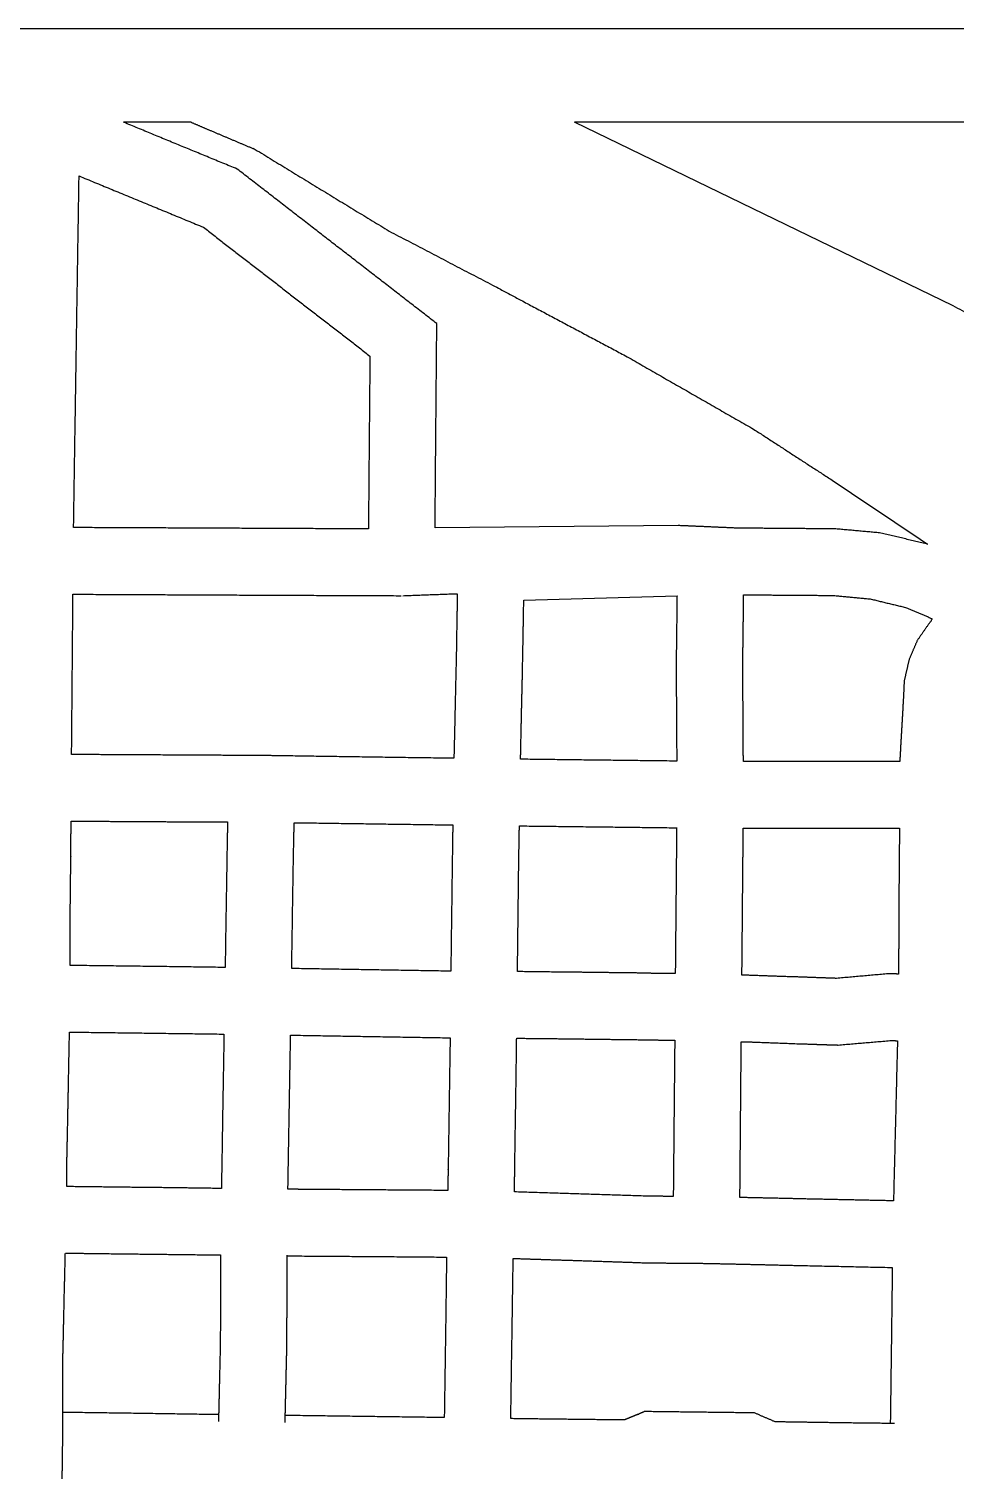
# Model space of a CAD drawing. Header units: millimetres. Extents: x 695 to 1227, y -703 to -486.
# Drawn here: x 1073.5 to 1143, y -594.6 to -486 of the extents above; entities that cross this region are included whole.
import ezdxf

# ---------------------------------------------------------------- set-up
doc = ezdxf.new("R2010")
doc.units = ezdxf.units.MM
doc.layers.add('Laser$Cut', color=1, linetype='Continuous', true_color=0xff0000)
doc.layers.add('Laser$Outline', color=3, linetype='Continuous', true_color=0x00ff00)

msp = doc.modelspace()

# ---------------------------------------------------------------- linework, layer by layer
at = {"layer": 'Laser$Cut'}
for points in [[(1085.69, -492.95), (1080.63, -492.95)], [(1160.31, -492.95), (1114.47, -492.95)], [(1122.23, -523.21), (1104, -523.38)], [(1110.65, -528.81), (1122.15, -528.49)]]:
    msp.add_lwpolyline(points, dxfattribs=at)
at = {"layer": 'Laser$Cut', "lineweight": -3}
msp.add_lwpolyline([(1142.86, -506.73), (1114.47, -492.95)], dxfattribs=at)
for points, degree in [([(1077.52, -491.67), (1077.52, -491.67), (1077.52, -491.67)], 2), ([(1077.52, -491.67), (1077.52, -491.67), (1077.52, -491.67)], 2), ([(1089.15, -496.46), (1084.89, -494.71), (1080.63, -492.95)], 2), ([(1090.34, -494.89), (1095.45, -498.01), (1100.56, -501.12)], 2), ([(1090.5, -494.99), (1090.5, -494.99), (1090.5, -494.99)], 2), ([(1104.13, -508.06), (1096.64, -502.26), (1089.15, -496.46)], 2), ([(1076.88, -523.36), (1077.08, -510.17), (1077.29, -496.98)], 2), ([(1077.29, -496.98), (1077.29, -496.98), (1077.29, -496.98)], 2), ([(1077.29, -496.98), (1081.95, -498.9), (1086.62, -500.83)], 2), ([(1086.62, -500.83), (1092.87, -505.66), (1099.11, -510.49)], 2), ([(1154.04, -512.72), (1148.45, -509.72), (1142.86, -506.73)], 2), ([(1104, -523.38), (1104.06, -515.72), (1104.13, -508.06)], 2), ([(1099.11, -510.49), (1099.05, -516.98), (1099, -523.46)], 2), ([(1118.41, -510.54), (1123.15, -513.26), (1127.9, -515.98)], 2), ([(1127.9, -515.98), (1130.84, -517.89), (1133.78, -519.8)], 2), ([(1133.78, -519.8), (1137.37, -522.21), (1140.95, -524.61)], 2), ([(1099, -523.46), (1087.94, -523.41), (1076.88, -523.36)], 2), ([(1076.88, -523.36), (1076.88, -523.36), (1076.88, -523.36)], 2), ([(1126.59, -523.4), (1124.41, -523.3), (1122.23, -523.21)], 2), ([(1134.06, -523.46), (1130.33, -523.43), (1126.59, -523.4)], 2), ([(1137.45, -523.77), (1135.76, -523.61), (1134.06, -523.46)], 2), ([(1140.95, -524.61), (1139.2, -524.19), (1137.45, -523.77)], 2), ([(1140.95, -524.62), (1140.95, -524.61), (1140.95, -524.61), (1140.95, -524.61)], 3), ([(1140.96, -524.61), (1140.95, -524.61), (1140.95, -524.61)], 2), ([(1076.81, -528.36), (1089.13, -528.42), (1101.46, -528.47)], 2), ([(1101.57, -528.47), (1103.62, -528.39), (1105.66, -528.32)], 2), ([(1110.65, -529.01), (1110.65, -528.91), (1110.65, -528.81)], 2), ([(1110.65, -528.81), (1110.65, -528.81), (1110.65, -528.81)], 2), ([(1122.15, -528.49), (1122.13, -530.03), (1122.11, -531.58)], 2), ([(1127.08, -533.71), (1127.12, -531.05), (1127.15, -528.4)], 2), ([(1127.15, -528.4), (1130.48, -528.43), (1133.82, -528.45)], 2), ([(1133.82, -528.45), (1135.23, -528.58), (1136.64, -528.71)], 2), ([(1136.64, -528.71), (1138, -529.04), (1139.37, -529.37)], 2), ([(1139.37, -529.37), (1140.33, -529.78), (1141.3, -530.2)], 2), ([(1141.08, -530.53), (1140.62, -531.18), (1140.17, -531.84)], 2), ([(1141.08, -530.53), (1141.1, -530.5), (1141.12, -530.47), (1141.14, -530.45)], 3), ([(1122.11, -531.58), (1122.1, -532.63), (1122.08, -533.67)], 2), ([(1140.17, -531.84), (1139.86, -532.56), (1139.56, -533.27)], 2), ([(1139.56, -533.27), (1139.37, -534.08), (1139.19, -534.88)], 2), ([(1127.08, -533.92), (1127.08, -533.81), (1127.08, -533.71)], 2), ([(1127.1, -536.3), (1127.09, -535.11), (1127.08, -533.92)], 2), ([(1139.19, -534.88), (1139.16, -535.63), (1139.12, -536.37)], 2), ([(1139.12, -536.37), (1138.99, -538.64), (1138.86, -540.91)], 2), ([(1122.11, -537.73), (1122.12, -539.3), (1122.13, -540.87)], 2), ([(1122.13, -540.88), (1116.27, -540.81), (1110.41, -540.74)], 2), ([(1122.13, -540.87), (1122.13, -540.88), (1122.13, -540.88)], 2), ([(1138.86, -540.91), (1132.99, -540.91), (1127.13, -540.91)], 2), ([(1076.69, -545.38), (1076.69, -545.38), (1076.7, -545.38)], 2), ([(1088.43, -545.44), (1088.43, -545.45), (1088.43, -545.45)], 2), ([(1093.43, -545.5), (1093.43, -545.5), (1093.43, -545.5)], 2), ([(1093.43, -545.5), (1093.43, -545.5), (1093.43, -545.5)], 2), ([(1093.43, -545.5), (1099.37, -545.58), (1105.32, -545.67)], 2), ([(1105.32, -545.67), (1105.32, -545.9), (1105.32, -546.14)], 2), ([(1110.32, -545.74), (1116.22, -545.81), (1122.12, -545.88)], 2), ([(1122.12, -545.87), (1122.07, -551.35), (1122.02, -556.82)], 2), ([(1122.12, -545.88), (1122.12, -545.88), (1122.12, -545.88)], 2), ([(1127.09, -548.86), (1127.11, -547.38), (1127.12, -545.9)], 2), ([(1127.12, -545.91), (1132.98, -545.91), (1138.84, -545.9)], 2), ([(1138.84, -545.9), (1138.84, -545.9), (1138.84, -545.9)], 2), ([(1127.02, -556.93), (1127.06, -552.89), (1127.09, -548.86)], 2), ([(1076.61, -556.21), (1076.61, -554.66), (1076.62, -553.12)], 2), ([(1088.25, -556.36), (1082.43, -556.28), (1076.61, -556.21)], 2), ([(1105.18, -556.64), (1099.21, -556.54), (1093.24, -556.44)], 2), ([(1114.46, -556.72), (1112.32, -556.7), (1110.18, -556.67)], 2), ([(1119.43, -556.78), (1116.94, -556.75), (1114.46, -556.72)], 2), ([(1120.03, -556.8), (1119.73, -556.79), (1119.43, -556.78)], 2), ([(1120.07, -556.8), (1120.05, -556.8), (1120.03, -556.8)], 2), ([(1121.93, -556.82), (1121, -556.81), (1120.07, -556.8)], 2), ([(1122.02, -556.82), (1121.97, -556.82), (1121.93, -556.82)], 2), ([(1138.12, -556.83), (1136.11, -557), (1134.11, -557.18)], 2), ([(1138.77, -556.86), (1138.44, -556.84), (1138.12, -556.83)], 2), ([(1076.57, -561.21), (1082.36, -561.28), (1088.16, -561.36)], 2), ([(1088.16, -561.36), (1088.06, -567.15), (1087.97, -572.94)], 2), ([(1092.96, -573), (1093.06, -567.22), (1093.16, -561.44)], 2), ([(1093.16, -561.44), (1099.14, -561.54), (1105.12, -561.64)], 2), ([(1105.12, -561.64), (1105.12, -561.64), (1105.13, -561.64)], 2), ([(1110.12, -561.67), (1111.54, -561.69), (1112.97, -561.7)], 2), ([(1112.97, -561.7), (1116.15, -561.74), (1119.33, -561.78)], 2), ([(1119.33, -561.78), (1119.36, -561.78), (1119.39, -561.78)], 2), ([(1119.39, -561.78), (1119.68, -561.79), (1119.98, -561.8)], 2), ([(1121.98, -561.82), (1121.92, -567.68), (1121.87, -573.54)], 2), ([(1126.87, -573.62), (1126.92, -567.77), (1126.97, -561.93)], 2), ([(1134.24, -562.18), (1136.23, -562.01), (1138.23, -561.84)], 2), ([(1138.23, -561.84), (1138.46, -561.85), (1138.69, -561.86)], 2), ([(1138.69, -561.86), (1138.54, -567.86), (1138.39, -573.87)], 2), ([(1076.38, -571.04), (1076.38, -570.67), (1076.39, -570.3)], 2), ([(1093.91, -573.01), (1093.44, -573), (1092.96, -573)], 2), ([(1104.95, -573.09), (1099.43, -573.05), (1093.91, -573.01)], 2), ([(1119.93, -573.52), (1114.94, -573.36), (1109.95, -573.2)], 2), ([(1121.87, -573.54), (1120.9, -573.53), (1119.93, -573.52)], 2), ([(1138.39, -573.87), (1138.39, -573.87), (1138.39, -573.87)], 2), ([(1087.89, -577.93), (1087.89, -577.94), (1087.89, -577.95)], 2), ([(1087.89, -577.95), (1087.9, -578.55), (1087.91, -579.16)], 2), ([(1092.91, -579.14), (1092.9, -578.54), (1092.89, -577.94)], 2), ([(1092.89, -578), (1098.88, -578.04), (1104.86, -578.09)], 2), ([(1104.86, -578.09), (1104.78, -584.11), (1104.69, -590.13)], 2), ([(1109.68, -590.2), (1109.77, -584.2), (1109.86, -578.19)], 2), ([(1119.83, -578.52), (1122.06, -578.54), (1124.28, -578.56)], 2), ([(1124.28, -578.56), (1124.29, -578.56), (1124.3, -578.56)], 2), ([(1138.3, -578.87), (1138.23, -584.72), (1138.15, -590.56)], 2), ([(1087.91, -579.16), (1087.9, -581.95), (1087.88, -584.73)], 2), ([(1092.88, -584.8), (1092.89, -581.97), (1092.91, -579.14)], 2), ([(1087.88, -584.73), (1087.82, -587.32), (1087.76, -589.91)], 2), ([(1092.76, -589.97), (1092.82, -587.38), (1092.88, -584.8)], 2), ([(1076.08, -589.74), (1076.07, -588.04), (1076.06, -586.35)], 2), ([(1076.08, -589.74), (1076.08, -589.74), (1076.08, -589.74)], 2), ([(1087.76, -589.91), (1081.92, -589.82), (1076.08, -589.74)], 2), ([(1076.08, -590.47), (1076.08, -590.11), (1076.08, -589.74)], 2), ([(1087.76, -589.91), (1087.76, -590.17), (1087.75, -590.43)], 2), ([(1087.76, -589.91), (1087.76, -589.91), (1087.76, -589.91)], 2), ([(1119.2, -589.9), (1119.13, -589.92), (1119.07, -589.95)], 2), ([(1119.26, -589.87), (1119.27, -589.87), (1119.28, -589.86), (1119.28, -589.86)], 3), ([(1119.39, -589.82), (1119.34, -589.84), (1119.28, -589.86)], 2), ([(1119.5, -589.77), (1119.44, -589.79), (1119.39, -589.82)], 2), ([(1119.71, -589.68), (1119.61, -589.73), (1119.5, -589.77)], 2), ([(1127.96, -589.78), (1123.84, -589.73), (1119.71, -589.68)], 2), ([(1129.52, -590.45), (1128.74, -590.12), (1127.96, -589.78)], 2), ([(1092.75, -590.51), (1092.75, -590.24), (1092.76, -589.97)], 2), ([(1092.76, -589.97), (1092.76, -589.97), (1092.76, -589.97)], 2), ([(1104.69, -590.13), (1098.73, -590.05), (1092.76, -589.97)], 2), ([(1104.69, -590.13), (1104.69, -590.13), (1104.69, -590.13)], 2), ([(1104.69, -590.13), (1104.69, -590.13), (1104.69, -590.13)], 2), ([(1109.68, -590.21), (1109.68, -590.21), (1109.68, -590.2)], 2), ([(1117.33, -590.3), (1113.5, -590.26), (1109.68, -590.21)], 2), ([(1117, -590.28), (1117, -590.28), (1117, -590.28), (1117, -590.28)], 3), ([(1118.21, -590.31), (1117.77, -590.3), (1117.33, -590.3)], 2), ([(1118.32, -590.26), (1118.26, -590.29), (1118.21, -590.31)], 2), ([(1118.42, -590.22), (1118.37, -590.24), (1118.32, -590.26)], 2), ([(1118.53, -590.17), (1118.48, -590.2), (1118.42, -590.22)], 2), ([(1118.64, -590.13), (1118.59, -590.15), (1118.53, -590.17)], 2), ([(1119.07, -589.95), (1118.85, -590.04), (1118.64, -590.13)], 2), ([(1134.71, -590.53), (1132.12, -590.49), (1129.52, -590.45)], 2), ([(1138.15, -590.57), (1136.43, -590.55), (1134.71, -590.53)], 2), ([(1138.15, -590.56), (1138.15, -590.57), (1138.15, -590.57)], 2), ([(1138.47, -590.58), (1138.31, -590.58), (1138.15, -590.57)], 2), ([(1076.05, -593.3), (1076.05, -593.2), (1076.05, -593.09)], 2), ([(1076.03, -594.28), (1076.03, -594.28), (1076.03, -594.28), (1076.03, -594.28)], 3), ([(1076.03, -594.45), (1076.03, -594.36), (1076.03, -594.28)], 2), ([(1076.03, -594.73), (1076.03, -594.59), (1076.03, -594.45)], 2)]:
    msp.add_open_spline(points, degree=degree, dxfattribs=at)
for points, degree, knots in [([(1085.69, -492.95), (1086.38, -493.24), (1087.07, -493.54), (1088.78, -494.26), (1090.5, -494.99)], 2, [-210.975855, -210.975855, -210.975855, -209.538032, -209.538032, -205.968429, -205.968429, -205.968429]), ([(1100.56, -501.12), (1104.66, -503.26), (1108.75, -505.4), (1113.58, -507.97), (1118.41, -510.54)], 2, [2.402206, 2.402206, 2.402206, 4.804412, 4.804412, 9.608824, 9.608824, 9.608824]), ([(1076.73, -540.39), (1076.77, -535.74), (1076.81, -531.1), (1076.81, -529.73), (1076.81, -528.36)], 2, [102.671744, 102.671744, 102.671744, 107.003335, 107.003335, 108.419108, 108.419108, 108.419108]), ([(1105.66, -528.32), (1105.66, -528.81), (1105.65, -529.3), (1105.62, -530.83), (1105.6, -532.37), (1105.54, -535), (1105.48, -537.63), (1105.45, -539.15), (1105.41, -540.67)], 2, [34.984235, 34.984235, 34.984235, 35.986137, 35.986137, 39.098759, 39.098759, 41.574416, 41.574416, 43.003493, 43.003493, 43.003493]), ([(1110.55, -534.57), (1110.57, -533.51), (1110.59, -532.46), (1110.62, -530.74), (1110.65, -529.01)], 2, [-31.486788, -31.486788, -31.486788, -30.397859, -30.397859, -26.412141, -26.412141, -26.412141]), ([(1141.14, -530.45), (1141.15, -530.44), (1141.16, -530.43), (1141.16, -530.43), (1141.16, -530.43), (1141.18, -530.4), (1141.18, -530.4), (1141.18, -530.4), (1141.21, -530.37), (1141.21, -530.37), (1141.21, -530.37), (1141.23, -530.33), (1141.23, -530.33), (1141.23, -530.33), (1141.25, -530.29), (1141.25, -530.29), (1141.25, -530.29), (1141.27, -530.26), (1141.27, -530.26), (1141.27, -530.26), (1141.29, -530.22), (1141.29, -530.22), (1141.29, -530.21), (1141.29, -530.21), (1141.3, -530.2)], 3, [0, 0, 0, 0, 0.0113536, 0.0113536, 0.0113536, 0.0372819, 0.0372819, 0.0372819, 0.0628667, 0.0628667, 0.0628667, 0.0881517, 0.0881517, 0.0881517, 0.1131816, 0.1131816, 0.1131816, 0.1380031, 0.1380031, 0.1380031, 0.1626636, 0.1626636, 0.1626636, 0.1756875, 0.1756875, 0.1756875, 0.1756875]), ([(1122.08, -533.67), (1122.08, -533.81), (1122.08, -533.94), (1122.1, -535.83), (1122.11, -537.73)], 2, [62.563579, 62.563579, 62.563579, 65.206528, 65.206528, 67.320886, 67.320886, 67.320886]), ([(1110.41, -540.74), (1110.43, -540.1), (1110.44, -539.47), (1110.49, -537.02), (1110.55, -534.57)], 2, [-34.684126, -34.684126, -34.684126, -34.024112, -34.024112, -31.486788, -31.486788, -31.486788]), ([(1127.13, -540.91), (1127.13, -540.58), (1127.12, -540.25), (1127.11, -538.27), (1127.1, -536.3)], 2, [-65.648776, -65.648776, -65.648776, -65.206528, -65.206528, -62.563579, -62.563579, -62.563579]), ([(1105.41, -540.67), (1099.49, -540.59), (1093.57, -540.5), (1092.29, -540.48), (1091, -540.46), (1090.65, -540.46), (1090.29, -540.46), (1089.61, -540.45), (1088.93, -540.45), (1088.62, -540.45), (1088.32, -540.45), (1087.59, -540.44), (1086.87, -540.44), (1083.06, -540.42), (1079.26, -540.4), (1077.99, -540.39), (1076.73, -540.39)], 2, [25.319509, 25.319509, 25.319509, 32.727011, 32.727011, 34.335275, 34.335275, 35.244473, 35.244473, 36.97645, 36.97645, 37.761936, 37.761936, 39.617625, 39.617625, 42.79686, 42.79686, 43.855691, 43.855691, 43.855691]), ([(1076.62, -553.12), (1076.64, -550.8), (1076.67, -548.48), (1076.67, -548.24), (1076.68, -548.01), (1076.68, -546.69), (1076.69, -545.38)], 2, [94.171421, 94.171421, 94.171421, 96.004552, 96.004552, 97.837682, 97.837682, 99.721629, 99.721629, 99.721629]), ([(1076.7, -545.38), (1079.44, -545.4), (1082.18, -545.41), (1084.51, -545.43), (1086.84, -545.44), (1087.17, -545.44), (1087.49, -545.44), (1087.96, -545.44), (1088.43, -545.44)], 2, [-41.798472, -41.798472, -41.798472, -39.617625, -39.617625, -37.761936, -37.761936, -36.97645, -36.97645, -35.824155, -35.824155, -35.824155]), ([(1088.43, -545.45), (1088.4, -546.79), (1088.38, -548.14), (1088.31, -552.25), (1088.25, -556.36)], 2, [-56.766272, -56.766272, -56.766272, -53.462338, -53.462338, -51.385559, -51.385559, -51.385559]), ([(1093.24, -556.44), (1093.31, -552.33), (1093.37, -548.23), (1093.4, -546.86), (1093.43, -545.5)], 2, [51.386025, 51.386025, 51.386025, 53.462338, 53.462338, 56.814645, 56.814645, 56.814645]), ([(1105.32, -546.14), (1105.3, -547.18), (1105.29, -548.22), (1105.23, -552.43), (1105.18, -556.64)], 2, [47.162694, 47.162694, 47.162694, 49.248053, 49.248053, 51.547196, 51.547196, 51.547196]), ([(1110.18, -556.67), (1110.23, -552.48), (1110.28, -548.29), (1110.3, -547.17), (1110.32, -546.06), (1110.32, -545.9), (1110.32, -545.74)], 2, [-44.103128, -44.103128, -44.103128, -41.574416, -41.574416, -39.098759, -39.098759, -38.743112, -38.743112, -38.743112]), ([(1138.84, -545.9), (1138.82, -548.23), (1138.8, -550.57), (1138.8, -551.28), (1138.8, -551.99), (1138.78, -554.43), (1138.77, -556.86)], 2, [-18.841946, -18.841946, -18.841946, -15.431987, -15.431987, -14.592172, -14.592172, -11.717444, -11.717444, -11.717444]), ([(1134.11, -557.18), (1132.72, -557.13), (1131.33, -557.08), (1130.24, -557.05), (1129.14, -557.01), (1128.08, -556.97), (1127.02, -556.93)], 2, [13.729624, 13.729624, 13.729624, 16.010834, 16.010834, 17.028631, 17.028631, 18.015331, 18.015331, 18.015331]), ([(1076.39, -570.3), (1076.41, -569.38), (1076.43, -568.47), (1076.47, -566.43), (1076.51, -564.4), (1076.54, -562.8), (1076.57, -561.21)], 2, [83.172638, 83.172638, 83.172638, 85.005769, 85.005769, 86.838899, 86.838899, 88.427306, 88.427306, 88.427306]), ([(1105.13, -561.64), (1105.06, -565.92), (1105, -570.21), (1104.99, -570.86), (1104.98, -571.52), (1104.96, -572.3), (1104.95, -573.09)], 2, [55.891595, 55.891595, 55.891595, 61.13339, 61.13339, 61.93467, 61.93467, 63.907732, 63.907732, 63.907732]), ([(1110, -569.78), (1110.03, -567.89), (1110.06, -566.01), (1110.09, -564.12), (1110.11, -562.23), (1110.12, -561.95), (1110.12, -561.67)], 2, [-54.3227, -54.3227, -54.3227, -51.785376, -51.785376, -49.248053, -49.248053, -48.874816, -48.874816, -48.874816]), ([(1119.98, -561.8), (1120.64, -561.8), (1121.3, -561.81), (1121.64, -561.81), (1121.98, -561.82)], 2, [-23.626647, -23.626647, -23.626647, -22.854465, -22.854465, -22.460729, -22.460729, -22.460729]), ([(1126.97, -561.93), (1127.19, -561.94), (1127.41, -561.94), (1129.29, -562.01), (1131.16, -562.08), (1131.64, -562.09), (1132.11, -562.11), (1133.18, -562.15), (1134.24, -562.18)], 2, [-18.440017, -18.440017, -18.440017, -18.292044, -18.292044, -17.028631, -17.028631, -16.010834, -16.010834, -13.729624, -13.729624, -13.729624]), ([(1109.95, -573.2), (1109.96, -572.4), (1109.98, -571.6), (1109.99, -570.69), (1110, -569.78)], 2, [-57.743384, -57.743384, -57.743384, -55.545112, -55.545112, -54.3227, -54.3227, -54.3227]), ([(1076.38, -571.47), (1076.38, -571.44), (1076.38, -571.41), (1076.38, -571.22), (1076.38, -571.04)], 2, [81.5656485, 81.5656485, 81.5656485, 81.6502269, 81.6502269, 82.1576973, 82.1576973, 82.1576973]), ([(1076.36, -572.8), (1076.36, -572.69), (1076.36, -572.58), (1076.37, -572.28), (1076.37, -571.98), (1076.38, -571.72), (1076.38, -571.47)], 2, [80.455271, 80.455271, 80.455271, 80.635286, 80.635286, 81.142757, 81.142757, 81.565649, 81.565649, 81.565649]), ([(1087.97, -572.94), (1086.18, -572.92), (1084.39, -572.89), (1080.37, -572.85), (1076.36, -572.8)], 2, [73.821771, 73.821771, 73.821771, 74.406249, 74.406249, 75.718061, 75.718061, 75.718061]), ([(1138.39, -573.87), (1135.11, -573.8), (1131.82, -573.73), (1129.34, -573.67), (1126.87, -573.62)], 2, [38.673331, 38.673331, 38.673331, 43.966107, 43.966107, 47.952603, 47.952603, 47.952603]), ([(1076.06, -586.35), (1076.13, -583.45), (1076.19, -580.54), (1076.23, -579.17), (1076.26, -577.79)], 2, [73.5307, 73.5307, 73.5307, 76.068052, 76.068052, 77.266789, 77.266789, 77.266789]), ([(1076.26, -577.79), (1077.78, -577.81), (1079.31, -577.83), (1083.6, -577.88), (1087.89, -577.93)], 2, [-74.288128, -74.288128, -74.288128, -73.75723, -73.75723, -72.267135, -72.267135, -72.267135]), ([(1109.86, -578.19), (1112.19, -578.27), (1114.52, -578.34), (1117.18, -578.43), (1119.83, -578.52)], 2, [-60.572916, -60.572916, -60.572916, -58.375985, -58.375985, -55.877521, -55.877521, -55.877521]), ([(1124.3, -578.56), (1127.61, -578.63), (1130.93, -578.71), (1134.61, -578.79), (1138.3, -578.87)], 2, [-49.921814, -49.921814, -49.921814, -43.966107, -43.966107, -40.98302, -40.98302, -40.98302]), ([(1119.19, -589.89), (1119.19, -589.89), (1119.19, -589.89), (1119.19, -589.89), (1119.19, -589.89), (1119.26, -589.87), (1119.26, -589.87)], 3, [0.4078777, 0.4078777, 0.4078777, 0.4078777, 0.41161566, 0.41161566, 0.41161566, 0.45110254, 0.45110254, 0.45110254, 0.45110254]), ([(1076.05, -593.09), (1076.05, -592.67), (1076.06, -592.24), (1076.07, -591.6), (1076.08, -590.95), (1076.08, -590.71), (1076.08, -590.47)], 2, [66.258751, 66.258751, 66.258751, 67.571044, 67.571044, 69.557596, 69.557596, 71.544148, 71.544148, 71.544148]), ([(1076.03, -594.28), (1076.04, -593.9), (1076.04, -593.53), (1076.04, -593.42), (1076.05, -593.3)], 2, [65.0078207, 65.0078207, 65.0078207, 65.5844923, 65.5844923, 65.9371968, 65.9371968, 65.9371968])]:
    msp.add_open_spline(points, degree=degree, knots=knots, dxfattribs=at)
at = {"layer": 'Laser$Outline'}
msp.add_lwpolyline([(1226.94, -703.15), (1226.94, -485.95), (694.94, -485.95), (694.94, -703.15)], close=True, dxfattribs=at)

doc.saveas('drawing.dxf')
